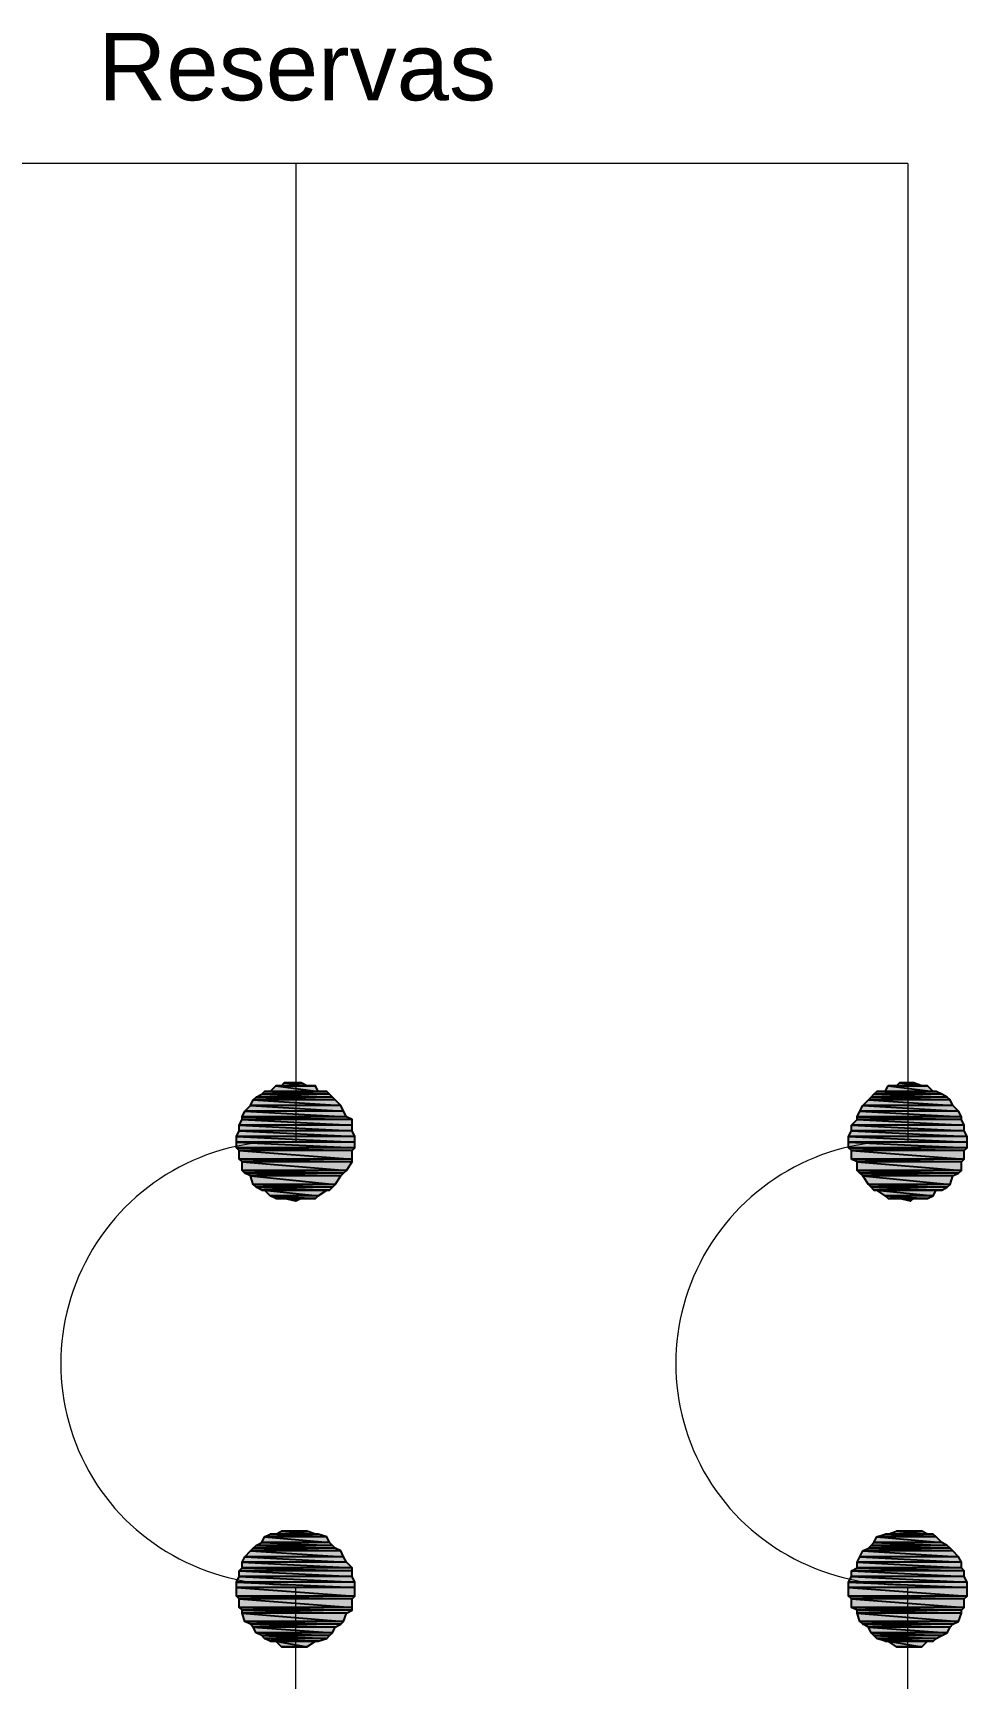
# Model space of a CAD drawing. Header units: millimetres. Extents: x 50 to 186, y -32 to 33.
# Drawn here: x 96.94 to 98.035, y 26.109 to 28.039 of the extents above; entities that cross this region are included whole.
import ezdxf

# ---------------------------------------------------------------- set-up
doc = ezdxf.new("R2010")
doc.units = ezdxf.units.MM
doc.layers.get('0').update_dxf_attribs({"lineweight": 30})
doc.styles.add('Arial0', font='arial.ttf', dxfattribs={"height": 3.14658})

msp = doc.modelspace()

# ---------------------------------------------------------------- hatches: boundary and pattern name
at = {"true_color": 0x000007}
h = msp.add_hatch(color=7, dxfattribs=at)
h.paths.add_polyline_path([(97.2909, 26.7909), (97.2016, 26.7909), (97.2942, 26.7876)])
h.paths.add_polyline_path([(97.2016, 26.7909), (97.2942, 26.7876), (97.1982, 26.7876)])
h = msp.add_hatch(color=7, dxfattribs=at)
h.paths.add_polyline_path([(97.2876, 26.7943), (97.2082, 26.7943), (97.2909, 26.7909)])
h.paths.add_polyline_path([(97.2082, 26.7943), (97.2909, 26.7909), (97.2016, 26.7909)])
h = msp.add_hatch(color=7, dxfattribs=at)
h.paths.add_polyline_path([(97.2843, 26.7976), (97.2115, 26.7976), (97.2876, 26.7943)])
h.paths.add_polyline_path([(97.2115, 26.7976), (97.2876, 26.7943), (97.2082, 26.7943)])
h = msp.add_hatch(color=7, dxfattribs=at)
h.paths.add_polyline_path([(97.271, 26.8042), (97.2247, 26.8042), (97.2743, 26.7976)])
h.paths.add_polyline_path([(97.2247, 26.8042), (97.2743, 26.7976), (97.2181, 26.7976)])
h = msp.add_hatch(color=7, dxfattribs=at)
h.paths.add_polyline_path([(97.2545, 26.8075), (97.2346, 26.8075), (97.2611, 26.8042)])
h.paths.add_polyline_path([(97.2346, 26.8075), (97.2611, 26.8042), (97.2313, 26.8042)])
h = msp.add_hatch(color=7, dxfattribs=at)
h.paths.add_polyline_path([(98.012, 26.7909), (97.9227, 26.7909), (98.0153, 26.7876)])
h.paths.add_polyline_path([(97.9227, 26.7909), (98.0153, 26.7876), (97.9194, 26.7876)])
h = msp.add_hatch(color=7, dxfattribs=at)
h.paths.add_polyline_path([(98.0054, 26.7943), (97.926, 26.7943), (98.012, 26.7909)])
h.paths.add_polyline_path([(97.926, 26.7943), (98.012, 26.7909), (97.9227, 26.7909)])
h = msp.add_hatch(color=7, dxfattribs=at)
h.paths.add_polyline_path([(97.9988, 26.7976), (97.9293, 26.7976), (98.0054, 26.7943)])
h.paths.add_polyline_path([(97.9293, 26.7976), (98.0054, 26.7943), (97.926, 26.7943)])
h = msp.add_hatch(color=7, dxfattribs=at)
h.paths.add_polyline_path([(97.9889, 26.8042), (97.9425, 26.8042), (97.9955, 26.7976)])
h.paths.add_polyline_path([(97.9425, 26.8042), (97.9955, 26.7976), (97.9392, 26.7976)])
h = msp.add_hatch(color=7, dxfattribs=at)
h.paths.add_polyline_path([(97.9723, 26.8075), (97.9558, 26.8075), (97.9822, 26.8042)])
h.paths.add_polyline_path([(97.9558, 26.8075), (97.9822, 26.8042), (97.9525, 26.8042)])
h = msp.add_hatch(color=7, dxfattribs=at)
h.paths.add_polyline_path([(97.3041, 26.7744), (97.1883, 26.7744), (97.3074, 26.7678)])
h.paths.add_polyline_path([(97.1883, 26.7744), (97.3074, 26.7678), (97.185, 26.7678)])
h = msp.add_hatch(color=7, dxfattribs=at)
h.paths.add_polyline_path([(97.3008, 26.781), (97.1949, 26.781), (97.3041, 26.7744)])
h.paths.add_polyline_path([(97.1949, 26.781), (97.3041, 26.7744), (97.1883, 26.7744)])
h = msp.add_hatch(color=7, dxfattribs=at)
h.paths.add_polyline_path([(97.2942, 26.7876), (97.1982, 26.7876), (97.3008, 26.781)])
h.paths.add_polyline_path([(97.1982, 26.7876), (97.3008, 26.781), (97.1949, 26.781)])
h = msp.add_hatch(color=7, dxfattribs=at)
h.paths.add_polyline_path([(98.0252, 26.7744), (97.9095, 26.7744), (98.0285, 26.7678)])
h.paths.add_polyline_path([(97.9095, 26.7744), (98.0285, 26.7678), (97.9062, 26.7678)])
h = msp.add_hatch(color=7, dxfattribs=at)
h.paths.add_polyline_path([(98.0186, 26.781), (97.9128, 26.781), (98.0252, 26.7744)])
h.paths.add_polyline_path([(97.9128, 26.781), (98.0252, 26.7744), (97.9095, 26.7744)])
h = msp.add_hatch(color=7, dxfattribs=at)
h.paths.add_polyline_path([(98.0153, 26.7876), (97.9194, 26.7876), (98.0186, 26.781)])
h.paths.add_polyline_path([(97.9194, 26.7876), (98.0186, 26.781), (97.9128, 26.781)])
h = msp.add_hatch(color=7, dxfattribs=at)
h.paths.add_polyline_path([(97.314, 26.7513), (97.1817, 26.7513), (97.3173, 26.7446)])
h.paths.add_polyline_path([(97.1817, 26.7513), (97.3173, 26.7446), (97.1784, 26.7446)])
h = msp.add_hatch(color=7, dxfattribs=at)
h.paths.add_polyline_path([(97.314, 26.7645), (97.185, 26.7645), (97.314, 26.7579)])
h.paths.add_polyline_path([(97.185, 26.7645), (97.314, 26.7579), (97.1817, 26.7579)])
h = msp.add_hatch(color=7, dxfattribs=at)
h.paths.add_polyline_path([(97.314, 26.7579), (97.1817, 26.7579), (97.314, 26.7513)])
h.paths.add_polyline_path([(97.1817, 26.7579), (97.314, 26.7513), (97.1817, 26.7513)])
h = msp.add_hatch(color=7, dxfattribs=at)
h.paths.add_polyline_path([(97.3074, 26.7678), (97.185, 26.7678), (97.314, 26.7645)])
h.paths.add_polyline_path([(97.185, 26.7678), (97.314, 26.7645), (97.185, 26.7645)])
h = msp.add_hatch(color=7, dxfattribs=at)
h.paths.add_polyline_path([(98.0319, 26.7513), (97.8995, 26.7513), (98.0352, 26.7446)])
h.paths.add_polyline_path([(97.8995, 26.7513), (98.0352, 26.7446), (97.8962, 26.7446)])
h = msp.add_hatch(color=7, dxfattribs=at)
h.paths.add_polyline_path([(98.0285, 26.7645), (97.9062, 26.7645), (98.0319, 26.7579)])
h.paths.add_polyline_path([(97.9062, 26.7645), (98.0319, 26.7579), (97.8995, 26.7579)])
h = msp.add_hatch(color=7, dxfattribs=at)
h.paths.add_polyline_path([(98.0319, 26.7579), (97.8995, 26.7579), (98.0319, 26.7513)])
h.paths.add_polyline_path([(97.8995, 26.7579), (98.0319, 26.7513), (97.8995, 26.7513)])
h = msp.add_hatch(color=7, dxfattribs=at)
h.paths.add_polyline_path([(98.0285, 26.7678), (97.9062, 26.7678), (98.0285, 26.7645)])
h.paths.add_polyline_path([(97.9062, 26.7678), (98.0285, 26.7645), (97.9062, 26.7645)])
h = msp.add_hatch(color=7, dxfattribs=at)
h.paths.add_polyline_path([(97.3173, 26.7446), (97.1784, 26.7446), (97.3173, 26.738)])
h.paths.add_polyline_path([(97.1784, 26.7446), (97.3173, 26.738), (97.1784, 26.738)])
h = msp.add_hatch(color=7, dxfattribs=at)
h.paths.add_polyline_path([(97.3173, 26.738), (97.1784, 26.738), (97.3173, 26.7314)])
h.paths.add_polyline_path([(97.1784, 26.738), (97.3173, 26.7314), (97.1784, 26.7314)])
h = msp.add_hatch(color=7, dxfattribs=at)
h.paths.add_polyline_path([(97.3173, 26.7314), (97.1784, 26.7314), (97.314, 26.7281)])
h.paths.add_polyline_path([(97.1784, 26.7314), (97.314, 26.7281), (97.1817, 26.7281)])
h = msp.add_hatch(color=7, dxfattribs=at)
h.paths.add_polyline_path([(98.0352, 26.7446), (97.8962, 26.7446), (98.0352, 26.738)])
h.paths.add_polyline_path([(97.8962, 26.7446), (98.0352, 26.738), (97.8962, 26.738)])
h = msp.add_hatch(color=7, dxfattribs=at)
h.paths.add_polyline_path([(98.0352, 26.738), (97.8962, 26.738), (98.0352, 26.7314)])
h.paths.add_polyline_path([(97.8962, 26.738), (98.0352, 26.7314), (97.8962, 26.7314)])
h = msp.add_hatch(color=7, dxfattribs=at)
h.paths.add_polyline_path([(98.0352, 26.7314), (97.8962, 26.7314), (98.0319, 26.7281)])
h.paths.add_polyline_path([(97.8962, 26.7314), (98.0319, 26.7281), (97.8995, 26.7281)])
h = msp.add_hatch(color=7, dxfattribs=at)
h.paths.add_polyline_path([(97.314, 26.7281), (97.1817, 26.7281), (97.314, 26.7182)])
h.paths.add_polyline_path([(97.1817, 26.7281), (97.314, 26.7182), (97.1817, 26.7182)])
h = msp.add_hatch(color=7, dxfattribs=at)
h.paths.add_polyline_path([(97.314, 26.7182), (97.1817, 26.7182), (97.314, 26.7149)])
h.paths.add_polyline_path([(97.1817, 26.7182), (97.314, 26.7149), (97.185, 26.7149)])
h = msp.add_hatch(color=7, dxfattribs=at)
h.paths.add_polyline_path([(97.314, 26.7149), (97.185, 26.7149), (97.3074, 26.7049)])
h.paths.add_polyline_path([(97.185, 26.7149), (97.3074, 26.7049), (97.185, 26.7049)])
h = msp.add_hatch(color=7, dxfattribs=at)
h.paths.add_polyline_path([(98.0319, 26.7281), (97.8995, 26.7281), (98.0319, 26.7182)])
h.paths.add_polyline_path([(97.8995, 26.7281), (98.0319, 26.7182), (97.8995, 26.7182)])
h = msp.add_hatch(color=7, dxfattribs=at)
h.paths.add_polyline_path([(98.0319, 26.7182), (97.8995, 26.7182), (98.0285, 26.7149)])
h.paths.add_polyline_path([(97.8995, 26.7182), (98.0285, 26.7149), (97.9062, 26.7149)])
h = msp.add_hatch(color=7, dxfattribs=at)
h.paths.add_polyline_path([(98.0285, 26.7149), (97.9062, 26.7149), (98.0285, 26.7049)])
h.paths.add_polyline_path([(97.9062, 26.7149), (98.0285, 26.7049), (97.9062, 26.7049)])
h = msp.add_hatch(color=7, dxfattribs=at)
h.paths.add_polyline_path([(97.3074, 26.7049), (97.185, 26.7049), (97.3041, 26.7016)])
h.paths.add_polyline_path([(97.185, 26.7049), (97.3041, 26.7016), (97.1883, 26.7016)])
h = msp.add_hatch(color=7, dxfattribs=at)
h.paths.add_polyline_path([(97.3041, 26.7016), (97.1883, 26.7016), (97.3008, 26.6983)])
h.paths.add_polyline_path([(97.1883, 26.7016), (97.3008, 26.6983), (97.1949, 26.6983)])
h = msp.add_hatch(color=7, dxfattribs=at)
h.paths.add_polyline_path([(97.3008, 26.6983), (97.1949, 26.6983), (97.2942, 26.6884)])
h.paths.add_polyline_path([(97.1949, 26.6983), (97.2942, 26.6884), (97.1982, 26.6884)])
h = msp.add_hatch(color=7, dxfattribs=at)
h.paths.add_polyline_path([(98.0285, 26.7049), (97.9062, 26.7049), (98.0252, 26.7016)])
h.paths.add_polyline_path([(97.9062, 26.7049), (98.0252, 26.7016), (97.9095, 26.7016)])
h = msp.add_hatch(color=7, dxfattribs=at)
h.paths.add_polyline_path([(98.0252, 26.7016), (97.9095, 26.7016), (98.0186, 26.6983)])
h.paths.add_polyline_path([(97.9095, 26.7016), (98.0186, 26.6983), (97.9128, 26.6983)])
h = msp.add_hatch(color=7, dxfattribs=at)
h.paths.add_polyline_path([(98.0186, 26.6983), (97.9128, 26.6983), (98.0153, 26.6884)])
h.paths.add_polyline_path([(97.9128, 26.6983), (98.0153, 26.6884), (97.9194, 26.6884)])
h = msp.add_hatch(color=7, dxfattribs=at)
h.paths.add_polyline_path([(97.2942, 26.6884), (97.1982, 26.6884), (97.2909, 26.6851)])
h.paths.add_polyline_path([(97.1982, 26.6884), (97.2909, 26.6851), (97.2016, 26.6851)])
h = msp.add_hatch(color=7, dxfattribs=at)
h.paths.add_polyline_path([(97.2909, 26.6851), (97.2016, 26.6851), (97.2876, 26.6818)])
h.paths.add_polyline_path([(97.2016, 26.6851), (97.2876, 26.6818), (97.2082, 26.6818)])
h = msp.add_hatch(color=7, dxfattribs=at)
h.paths.add_polyline_path([(97.2843, 26.6818), (97.2115, 26.6818), (97.2743, 26.6752)])
h.paths.add_polyline_path([(97.2115, 26.6818), (97.2743, 26.6752), (97.2181, 26.6752)])
h = msp.add_hatch(color=7, dxfattribs=at)
h.paths.add_polyline_path([(97.2743, 26.6752), (97.2181, 26.6752), (97.271, 26.6719)])
h.paths.add_polyline_path([(97.2181, 26.6752), (97.271, 26.6719), (97.2247, 26.6719)])
h = msp.add_hatch(color=7, dxfattribs=at)
h.paths.add_polyline_path([(98.0153, 26.6884), (97.9194, 26.6884), (98.012, 26.6851)])
h.paths.add_polyline_path([(97.9194, 26.6884), (98.012, 26.6851), (97.9227, 26.6851)])
h = msp.add_hatch(color=7, dxfattribs=at)
h.paths.add_polyline_path([(98.012, 26.6851), (97.9227, 26.6851), (98.0054, 26.6818)])
h.paths.add_polyline_path([(97.9227, 26.6851), (98.0054, 26.6818), (97.926, 26.6818)])
h = msp.add_hatch(color=7, dxfattribs=at)
h.paths.add_polyline_path([(97.9988, 26.6818), (97.9293, 26.6818), (97.9955, 26.6752)])
h.paths.add_polyline_path([(97.9293, 26.6818), (97.9955, 26.6752), (97.9392, 26.6752)])
h = msp.add_hatch(color=7, dxfattribs=at)
h.paths.add_polyline_path([(97.9955, 26.6752), (97.9392, 26.6752), (97.9889, 26.6719)])
h.paths.add_polyline_path([(97.9392, 26.6752), (97.9889, 26.6719), (97.9425, 26.6719)])
h = msp.add_hatch(color=7, dxfattribs=at)
h.paths.add_polyline_path([(97.2313, 26.6719), (97.2346, 26.6719), (97.2545, 26.6719)])
h.paths.add_polyline_path([(97.2346, 26.6719), (97.2545, 26.6719), (97.2479, 26.6686)])
h = msp.add_hatch(color=7, dxfattribs=at)
h.paths.add_polyline_path([(97.9525, 26.6719), (97.9558, 26.6719), (97.9723, 26.6719)])
h.paths.add_polyline_path([(97.9558, 26.6719), (97.9723, 26.6719), (97.969, 26.6686)])
h = msp.add_hatch(color=7, dxfattribs=at)
h.paths.add_polyline_path([(97.2876, 26.2683), (97.2082, 26.2683), (97.2909, 26.265)])
h.paths.add_polyline_path([(97.2082, 26.2683), (97.2909, 26.265), (97.2016, 26.265)])
h = msp.add_hatch(color=7, dxfattribs=at)
h.paths.add_polyline_path([(97.2843, 26.2749), (97.2115, 26.2749), (97.2876, 26.2683)])
h.paths.add_polyline_path([(97.2115, 26.2749), (97.2876, 26.2683), (97.2082, 26.2683)])
h = msp.add_hatch(color=7, dxfattribs=at)
h.paths.add_polyline_path([(97.2743, 26.2782), (97.2181, 26.2782), (97.2843, 26.2749)])
h.paths.add_polyline_path([(97.2181, 26.2782), (97.2843, 26.2749), (97.2115, 26.2749)])
h = msp.add_hatch(color=7, dxfattribs=at)
h.paths.add_polyline_path([(97.2611, 26.2815), (97.2313, 26.2815), (97.271, 26.2782)])
h.paths.add_polyline_path([(97.2313, 26.2815), (97.271, 26.2782), (97.2247, 26.2782)])
h = msp.add_hatch(color=7, dxfattribs=at)
h.paths.add_polyline_path([(98.0054, 26.2683), (97.926, 26.2683), (98.012, 26.265)])
h.paths.add_polyline_path([(97.926, 26.2683), (98.012, 26.265), (97.9227, 26.265)])
h = msp.add_hatch(color=7, dxfattribs=at)
h.paths.add_polyline_path([(97.9988, 26.2749), (97.9293, 26.2749), (98.0054, 26.2683)])
h.paths.add_polyline_path([(97.9293, 26.2749), (98.0054, 26.2683), (97.926, 26.2683)])
h = msp.add_hatch(color=7, dxfattribs=at)
h.paths.add_polyline_path([(97.9955, 26.2782), (97.9392, 26.2782), (97.9988, 26.2749)])
h.paths.add_polyline_path([(97.9392, 26.2782), (97.9988, 26.2749), (97.9293, 26.2749)])
h = msp.add_hatch(color=7, dxfattribs=at)
h.paths.add_polyline_path([(97.9822, 26.2815), (97.9525, 26.2815), (97.9889, 26.2782)])
h.paths.add_polyline_path([(97.9525, 26.2815), (97.9889, 26.2782), (97.9425, 26.2782)])
h = msp.add_hatch(color=7, dxfattribs=at)
h.paths.add_polyline_path([(97.3041, 26.2517), (97.1883, 26.2517), (97.3074, 26.2451)])
h.paths.add_polyline_path([(97.1883, 26.2517), (97.3074, 26.2451), (97.185, 26.2451)])
h = msp.add_hatch(color=7, dxfattribs=at)
h.paths.add_polyline_path([(97.3008, 26.2584), (97.1949, 26.2584), (97.3041, 26.2517)])
h.paths.add_polyline_path([(97.1949, 26.2584), (97.3041, 26.2517), (97.1883, 26.2517)])
h = msp.add_hatch(color=7, dxfattribs=at)
h.paths.add_polyline_path([(97.2942, 26.2617), (97.1982, 26.2617), (97.3008, 26.2584)])
h.paths.add_polyline_path([(97.1982, 26.2617), (97.3008, 26.2584), (97.1949, 26.2584)])
h = msp.add_hatch(color=7, dxfattribs=at)
h.paths.add_polyline_path([(97.2909, 26.265), (97.2016, 26.265), (97.2942, 26.2617)])
h.paths.add_polyline_path([(97.2016, 26.265), (97.2942, 26.2617), (97.1982, 26.2617)])
h = msp.add_hatch(color=7, dxfattribs=at)
h.paths.add_polyline_path([(98.0252, 26.2517), (97.9095, 26.2517), (98.0285, 26.2451)])
h.paths.add_polyline_path([(97.9095, 26.2517), (98.0285, 26.2451), (97.9062, 26.2451)])
h = msp.add_hatch(color=7, dxfattribs=at)
h.paths.add_polyline_path([(98.0186, 26.2584), (97.9128, 26.2584), (98.0252, 26.2517)])
h.paths.add_polyline_path([(97.9128, 26.2584), (98.0252, 26.2517), (97.9095, 26.2517)])
h = msp.add_hatch(color=7, dxfattribs=at)
h.paths.add_polyline_path([(98.0153, 26.2617), (97.9194, 26.2617), (98.0186, 26.2584)])
h.paths.add_polyline_path([(97.9194, 26.2617), (98.0186, 26.2584), (97.9128, 26.2584)])
h = msp.add_hatch(color=7, dxfattribs=at)
h.paths.add_polyline_path([(98.012, 26.265), (97.9227, 26.265), (98.0153, 26.2617)])
h.paths.add_polyline_path([(97.9227, 26.265), (98.0153, 26.2617), (97.9194, 26.2617)])
h = msp.add_hatch(color=7, dxfattribs=at)
h.paths.add_polyline_path([(97.314, 26.2385), (97.185, 26.2385), (97.314, 26.2352)])
h.paths.add_polyline_path([(97.185, 26.2385), (97.314, 26.2352), (97.1817, 26.2352)])
h = msp.add_hatch(color=7, dxfattribs=at)
h.paths.add_polyline_path([(97.314, 26.2352), (97.1817, 26.2352), (97.314, 26.2286)])
h.paths.add_polyline_path([(97.1817, 26.2352), (97.314, 26.2286), (97.1817, 26.2286)])
h = msp.add_hatch(color=7, dxfattribs=at)
h.paths.add_polyline_path([(97.3074, 26.2451), (97.185, 26.2451), (97.314, 26.2385)])
h.paths.add_polyline_path([(97.185, 26.2451), (97.314, 26.2385), (97.185, 26.2385)])
h = msp.add_hatch(color=7, dxfattribs=at)
h.paths.add_polyline_path([(98.0285, 26.2385), (97.9062, 26.2385), (98.0319, 26.2352)])
h.paths.add_polyline_path([(97.9062, 26.2385), (98.0319, 26.2352), (97.8995, 26.2352)])
h = msp.add_hatch(color=7, dxfattribs=at)
h.paths.add_polyline_path([(98.0319, 26.2352), (97.8995, 26.2352), (98.0319, 26.2286)])
h.paths.add_polyline_path([(97.8995, 26.2352), (98.0319, 26.2286), (97.8995, 26.2286)])
h = msp.add_hatch(color=7, dxfattribs=at)
h.paths.add_polyline_path([(98.0285, 26.2451), (97.9062, 26.2451), (98.0285, 26.2385)])
h.paths.add_polyline_path([(97.9062, 26.2451), (98.0285, 26.2385), (97.9062, 26.2385)])
h = msp.add_hatch(color=7, dxfattribs=at)
h.paths.add_polyline_path([(97.314, 26.2286), (97.1817, 26.2286), (97.3173, 26.222)])
h.paths.add_polyline_path([(97.1817, 26.2286), (97.3173, 26.222), (97.1784, 26.222)])
h = msp.add_hatch(color=7, dxfattribs=at)
h.paths.add_polyline_path([(97.3173, 26.222), (97.1784, 26.222), (97.3173, 26.2154)])
h.paths.add_polyline_path([(97.1784, 26.222), (97.3173, 26.2154), (97.1784, 26.2154)])
h = msp.add_hatch(color=7, dxfattribs=at)
h.paths.add_polyline_path([(97.3173, 26.2154), (97.1784, 26.2154), (97.3173, 26.2054)])
h.paths.add_polyline_path([(97.1784, 26.2154), (97.3173, 26.2054), (97.1784, 26.2054)])
h = msp.add_hatch(color=7, dxfattribs=at)
h.paths.add_polyline_path([(98.0319, 26.2286), (97.8995, 26.2286), (98.0352, 26.222)])
h.paths.add_polyline_path([(97.8995, 26.2286), (98.0352, 26.222), (97.8962, 26.222)])
h = msp.add_hatch(color=7, dxfattribs=at)
h.paths.add_polyline_path([(98.0352, 26.222), (97.8962, 26.222), (98.0352, 26.2154)])
h.paths.add_polyline_path([(97.8962, 26.222), (98.0352, 26.2154), (97.8962, 26.2154)])
h = msp.add_hatch(color=7, dxfattribs=at)
h.paths.add_polyline_path([(98.0352, 26.2154), (97.8962, 26.2154), (98.0352, 26.2054)])
h.paths.add_polyline_path([(97.8962, 26.2154), (98.0352, 26.2054), (97.8962, 26.2054)])
h = msp.add_hatch(color=7, dxfattribs=at)
h.paths.add_polyline_path([(97.3173, 26.2054), (97.1784, 26.2054), (97.314, 26.2021)])
h.paths.add_polyline_path([(97.1784, 26.2054), (97.314, 26.2021), (97.1817, 26.2021)])
h = msp.add_hatch(color=7, dxfattribs=at)
h.paths.add_polyline_path([(97.314, 26.2021), (97.1817, 26.2021), (97.314, 26.1922)])
h.paths.add_polyline_path([(97.1817, 26.2021), (97.314, 26.1922), (97.1817, 26.1922)])
h = msp.add_hatch(color=7, dxfattribs=at)
h.paths.add_polyline_path([(97.314, 26.1922), (97.1817, 26.1922), (97.314, 26.1889)])
h.paths.add_polyline_path([(97.1817, 26.1922), (97.314, 26.1889), (97.185, 26.1889)])
h = msp.add_hatch(color=7, dxfattribs=at)
h.paths.add_polyline_path([(98.0352, 26.2054), (97.8962, 26.2054), (98.0319, 26.2021)])
h.paths.add_polyline_path([(97.8962, 26.2054), (98.0319, 26.2021), (97.8995, 26.2021)])
h = msp.add_hatch(color=7, dxfattribs=at)
h.paths.add_polyline_path([(98.0319, 26.2021), (97.8995, 26.2021), (98.0319, 26.1922)])
h.paths.add_polyline_path([(97.8995, 26.2021), (98.0319, 26.1922), (97.8995, 26.1922)])
h = msp.add_hatch(color=7, dxfattribs=at)
h.paths.add_polyline_path([(98.0319, 26.1922), (97.8995, 26.1922), (98.0285, 26.1889)])
h.paths.add_polyline_path([(97.8995, 26.1922), (98.0285, 26.1889), (97.9062, 26.1889)])
h = msp.add_hatch(color=7, dxfattribs=at)
h.paths.add_polyline_path([(97.314, 26.1889), (97.185, 26.1889), (97.3074, 26.1856)])
h.paths.add_polyline_path([(97.185, 26.1889), (97.3074, 26.1856), (97.185, 26.1856)])
h = msp.add_hatch(color=7, dxfattribs=at)
h.paths.add_polyline_path([(97.3074, 26.1856), (97.185, 26.1856), (97.3041, 26.1757)])
h.paths.add_polyline_path([(97.185, 26.1856), (97.3041, 26.1757), (97.1883, 26.1757)])
h = msp.add_hatch(color=7, dxfattribs=at)
h.paths.add_polyline_path([(97.3041, 26.1757), (97.1883, 26.1757), (97.3008, 26.1724)])
h.paths.add_polyline_path([(97.1883, 26.1757), (97.3008, 26.1724), (97.1949, 26.1724)])
h = msp.add_hatch(color=7, dxfattribs=at)
h.paths.add_polyline_path([(97.3008, 26.1724), (97.1949, 26.1724), (97.2942, 26.169)])
h.paths.add_polyline_path([(97.1949, 26.1724), (97.2942, 26.169), (97.1982, 26.169)])
h = msp.add_hatch(color=7, dxfattribs=at)
h.paths.add_polyline_path([(98.0285, 26.1889), (97.9062, 26.1889), (98.0285, 26.1856)])
h.paths.add_polyline_path([(97.9062, 26.1889), (98.0285, 26.1856), (97.9062, 26.1856)])
h = msp.add_hatch(color=7, dxfattribs=at)
h.paths.add_polyline_path([(98.0285, 26.1856), (97.9062, 26.1856), (98.0252, 26.1757)])
h.paths.add_polyline_path([(97.9062, 26.1856), (98.0252, 26.1757), (97.9095, 26.1757)])
h = msp.add_hatch(color=7, dxfattribs=at)
h.paths.add_polyline_path([(98.0252, 26.1757), (97.9095, 26.1757), (98.0186, 26.1724)])
h.paths.add_polyline_path([(97.9095, 26.1757), (98.0186, 26.1724), (97.9128, 26.1724)])
h = msp.add_hatch(color=7, dxfattribs=at)
h.paths.add_polyline_path([(98.0186, 26.1724), (97.9128, 26.1724), (98.0153, 26.169)])
h.paths.add_polyline_path([(97.9128, 26.1724), (98.0153, 26.169), (97.9194, 26.169)])
h = msp.add_hatch(color=7, dxfattribs=at)
h.paths.add_polyline_path([(97.2942, 26.169), (97.1982, 26.169), (97.2909, 26.1624)])
h.paths.add_polyline_path([(97.1982, 26.169), (97.2909, 26.1624), (97.2016, 26.1624)])
h = msp.add_hatch(color=7, dxfattribs=at)
h.paths.add_polyline_path([(97.2909, 26.1624), (97.2016, 26.1624), (97.2876, 26.1591)])
h.paths.add_polyline_path([(97.2016, 26.1624), (97.2876, 26.1591), (97.2082, 26.1591)])
h = msp.add_hatch(color=7, dxfattribs=at)
h.paths.add_polyline_path([(97.2876, 26.1591), (97.2082, 26.1591), (97.2843, 26.1558)])
h.paths.add_polyline_path([(97.2082, 26.1591), (97.2843, 26.1558), (97.2115, 26.1558)])
h = msp.add_hatch(color=7, dxfattribs=at)
h.paths.add_polyline_path([(97.2843, 26.1558), (97.2115, 26.1558), (97.2743, 26.1525)])
h.paths.add_polyline_path([(97.2115, 26.1558), (97.2743, 26.1525), (97.2181, 26.1525)])
h = msp.add_hatch(color=7, dxfattribs=at)
h.paths.add_polyline_path([(97.271, 26.1525), (97.2247, 26.1525), (97.2611, 26.1459)])
h.paths.add_polyline_path([(97.2247, 26.1525), (97.2611, 26.1459), (97.2313, 26.1459)])
h = msp.add_hatch(color=7, dxfattribs=at)
h.paths.add_polyline_path([(98.0153, 26.169), (97.9194, 26.169), (98.012, 26.1624)])
h.paths.add_polyline_path([(97.9194, 26.169), (98.012, 26.1624), (97.9227, 26.1624)])
h = msp.add_hatch(color=7, dxfattribs=at)
h.paths.add_polyline_path([(98.012, 26.1624), (97.9227, 26.1624), (98.0054, 26.1591)])
h.paths.add_polyline_path([(97.9227, 26.1624), (98.0054, 26.1591), (97.926, 26.1591)])
h = msp.add_hatch(color=7, dxfattribs=at)
h.paths.add_polyline_path([(98.0054, 26.1591), (97.926, 26.1591), (97.9988, 26.1558)])
h.paths.add_polyline_path([(97.926, 26.1591), (97.9988, 26.1558), (97.9293, 26.1558)])
h = msp.add_hatch(color=7, dxfattribs=at)
h.paths.add_polyline_path([(97.9988, 26.1558), (97.9293, 26.1558), (97.9955, 26.1525)])
h.paths.add_polyline_path([(97.9293, 26.1558), (97.9955, 26.1525), (97.9392, 26.1525)])
h = msp.add_hatch(color=7, dxfattribs=at)
h.paths.add_polyline_path([(97.9889, 26.1525), (97.9425, 26.1525), (97.9822, 26.1459)])
h.paths.add_polyline_path([(97.9425, 26.1525), (97.9822, 26.1459), (97.9525, 26.1459)])

# ---------------------------------------------------------------- linework, layer by layer
at = {"color": 7, "linetype": 'Continuous', "lineweight": 9, "true_color": 0x000007}
for points in [[(97.9657, 27.8859), (91.492, 27.8859), (91.492, 26.738)], [(97.2479, 27.8859), (97.2479, 26.738), (97.2479, 26.738)], [(97.9657, 27.8859), (97.9657, 26.738), (97.9657, 26.738)], [(97.2479, 24.5448), (97.2479, 26.2154), (97.2479, 26.2154)], [(97.9657, 24.5448), (97.9657, 26.2154), (97.9657, 26.2154)]]:
    msp.add_lwpolyline(points, dxfattribs=at)
at = {"color": 7, "linetype": 'Continuous', "lineweight": -2, "true_color": 0x000007}
for points in [[(97.2016, 26.7909), (97.2942, 26.7876), (97.1982, 26.7876)], [(97.2082, 26.7943), (97.2909, 26.7909), (97.2016, 26.7909)], [(97.2909, 26.7909), (97.2016, 26.7909), (97.2942, 26.7876)], [(97.2115, 26.7976), (97.2876, 26.7943), (97.2082, 26.7943)], [(97.2876, 26.7943), (97.2082, 26.7943), (97.2909, 26.7909)], [(97.2181, 26.7976), (97.2843, 26.7976), (97.2115, 26.7976)], [(97.2843, 26.7976), (97.2115, 26.7976), (97.2876, 26.7943)], [(97.2247, 26.8042), (97.2743, 26.7976), (97.2181, 26.7976)], [(97.2743, 26.7976), (97.2181, 26.7976), (97.2843, 26.7976)], [(97.2313, 26.8042), (97.271, 26.8042), (97.2247, 26.8042)], [(97.271, 26.8042), (97.2247, 26.8042), (97.2743, 26.7976)], [(97.2346, 26.8075), (97.2611, 26.8042), (97.2313, 26.8042)], [(97.2611, 26.8042), (97.2313, 26.8042), (97.271, 26.8042)], [(97.2479, 26.8075), (97.2545, 26.8075), (97.2346, 26.8075)], [(97.2545, 26.8075), (97.2346, 26.8075), (97.2611, 26.8042)], [(97.9227, 26.7909), (98.0153, 26.7876), (97.9194, 26.7876)], [(97.926, 26.7943), (98.012, 26.7909), (97.9227, 26.7909)], [(98.012, 26.7909), (97.9227, 26.7909), (98.0153, 26.7876)], [(97.9293, 26.7976), (98.0054, 26.7943), (97.926, 26.7943)], [(98.0054, 26.7943), (97.926, 26.7943), (98.012, 26.7909)], [(97.9392, 26.7976), (97.9988, 26.7976), (97.9293, 26.7976)], [(97.9988, 26.7976), (97.9293, 26.7976), (98.0054, 26.7943)], [(97.9425, 26.8042), (97.9955, 26.7976), (97.9392, 26.7976)], [(97.9955, 26.7976), (97.9392, 26.7976), (97.9988, 26.7976)], [(97.9525, 26.8042), (97.9889, 26.8042), (97.9425, 26.8042)], [(97.9889, 26.8042), (97.9425, 26.8042), (97.9955, 26.7976)], [(97.9558, 26.8075), (97.9822, 26.8042), (97.9525, 26.8042)], [(97.9822, 26.8042), (97.9525, 26.8042), (97.9889, 26.8042)], [(97.969, 26.8075), (97.9723, 26.8075), (97.9558, 26.8075)], [(97.9723, 26.8075), (97.9558, 26.8075), (97.9822, 26.8042)], [(97.1883, 26.7744), (97.3074, 26.7678), (97.185, 26.7678)], [(97.1949, 26.781), (97.3041, 26.7744), (97.1883, 26.7744)], [(97.3041, 26.7744), (97.1883, 26.7744), (97.3074, 26.7678)], [(97.1982, 26.7876), (97.3008, 26.781), (97.1949, 26.781)], [(97.3008, 26.781), (97.1949, 26.781), (97.3041, 26.7744)], [(97.2942, 26.7876), (97.1982, 26.7876), (97.3008, 26.781)], [(97.9095, 26.7744), (98.0285, 26.7678), (97.9062, 26.7678)], [(97.9128, 26.781), (98.0252, 26.7744), (97.9095, 26.7744)], [(98.0252, 26.7744), (97.9095, 26.7744), (98.0285, 26.7678)], [(97.9194, 26.7876), (98.0186, 26.781), (97.9128, 26.781)], [(98.0186, 26.781), (97.9128, 26.781), (98.0252, 26.7744)], [(98.0153, 26.7876), (97.9194, 26.7876), (98.0186, 26.781)], [(97.1817, 26.7513), (97.3173, 26.7446), (97.1784, 26.7446)], [(97.185, 26.7645), (97.314, 26.7579), (97.1817, 26.7579)], [(97.314, 26.7579), (97.1817, 26.7579), (97.314, 26.7513)], [(97.1817, 26.7579), (97.314, 26.7513), (97.1817, 26.7513)], [(97.314, 26.7513), (97.1817, 26.7513), (97.3173, 26.7446)], [(97.3074, 26.7678), (97.185, 26.7678), (97.314, 26.7645)], [(97.185, 26.7678), (97.314, 26.7645), (97.185, 26.7645)], [(97.314, 26.7645), (97.185, 26.7645), (97.314, 26.7579)], [(97.8995, 26.7513), (98.0352, 26.7446), (97.8962, 26.7446)], [(97.9062, 26.7645), (98.0319, 26.7579), (97.8995, 26.7579)], [(98.0319, 26.7579), (97.8995, 26.7579), (98.0319, 26.7513)], [(97.8995, 26.7579), (98.0319, 26.7513), (97.8995, 26.7513)], [(98.0319, 26.7513), (97.8995, 26.7513), (98.0352, 26.7446)], [(98.0285, 26.7678), (97.9062, 26.7678), (98.0285, 26.7645)], [(97.9062, 26.7678), (98.0285, 26.7645), (97.9062, 26.7645)], [(98.0285, 26.7645), (97.9062, 26.7645), (98.0319, 26.7579)], [(97.3173, 26.7446), (97.1784, 26.7446), (97.3173, 26.738)], [(97.1784, 26.7446), (97.3173, 26.738), (97.1784, 26.738)], [(97.3173, 26.738), (97.1784, 26.738), (97.3173, 26.7314)], [(97.1784, 26.738), (97.3173, 26.7314), (97.1784, 26.7314)], [(97.3173, 26.7314), (97.1784, 26.7314), (97.314, 26.7281)], [(97.1784, 26.7314), (97.314, 26.7281), (97.1817, 26.7281)], [(98.0352, 26.7446), (97.8962, 26.7446), (98.0352, 26.738)], [(97.8962, 26.7446), (98.0352, 26.738), (97.8962, 26.738)], [(98.0352, 26.738), (97.8962, 26.738), (98.0352, 26.7314)], [(97.8962, 26.738), (98.0352, 26.7314), (97.8962, 26.7314)], [(98.0352, 26.7314), (97.8962, 26.7314), (98.0319, 26.7281)], [(97.8962, 26.7314), (98.0319, 26.7281), (97.8995, 26.7281)], [(97.314, 26.7281), (97.1817, 26.7281), (97.314, 26.7182)], [(97.1817, 26.7281), (97.314, 26.7182), (97.1817, 26.7182)], [(97.314, 26.7182), (97.1817, 26.7182), (97.314, 26.7149)], [(97.1817, 26.7182), (97.314, 26.7149), (97.185, 26.7149)], [(97.314, 26.7149), (97.185, 26.7149), (97.3074, 26.7049)], [(97.185, 26.7149), (97.3074, 26.7049), (97.185, 26.7049)], [(98.0319, 26.7281), (97.8995, 26.7281), (98.0319, 26.7182)], [(97.8995, 26.7281), (98.0319, 26.7182), (97.8995, 26.7182)], [(98.0319, 26.7182), (97.8995, 26.7182), (98.0285, 26.7149)], [(97.8995, 26.7182), (98.0285, 26.7149), (97.9062, 26.7149)], [(98.0285, 26.7149), (97.9062, 26.7149), (98.0285, 26.7049)], [(97.9062, 26.7149), (98.0285, 26.7049), (97.9062, 26.7049)], [(97.3074, 26.7049), (97.185, 26.7049), (97.3041, 26.7016)], [(97.185, 26.7049), (97.3041, 26.7016), (97.1883, 26.7016)], [(97.3041, 26.7016), (97.1883, 26.7016), (97.3008, 26.6983)], [(97.1883, 26.7016), (97.3008, 26.6983), (97.1949, 26.6983)], [(97.3008, 26.6983), (97.1949, 26.6983), (97.2942, 26.6884)], [(97.1949, 26.6983), (97.2942, 26.6884), (97.1982, 26.6884)], [(98.0285, 26.7049), (97.9062, 26.7049), (98.0252, 26.7016)], [(97.9062, 26.7049), (98.0252, 26.7016), (97.9095, 26.7016)], [(98.0252, 26.7016), (97.9095, 26.7016), (98.0186, 26.6983)], [(97.9095, 26.7016), (98.0186, 26.6983), (97.9128, 26.6983)], [(98.0186, 26.6983), (97.9128, 26.6983), (98.0153, 26.6884)], [(97.9128, 26.6983), (98.0153, 26.6884), (97.9194, 26.6884)], [(97.2942, 26.6884), (97.1982, 26.6884), (97.2909, 26.6851)], [(97.1982, 26.6884), (97.2909, 26.6851), (97.2016, 26.6851)], [(97.2909, 26.6851), (97.2016, 26.6851), (97.2876, 26.6818)], [(97.2016, 26.6851), (97.2876, 26.6818), (97.2082, 26.6818)], [(97.2876, 26.6818), (97.2082, 26.6818), (97.2843, 26.6818)], [(97.2082, 26.6818), (97.2843, 26.6818), (97.2115, 26.6818)], [(97.2843, 26.6818), (97.2115, 26.6818), (97.2743, 26.6752)], [(97.2115, 26.6818), (97.2743, 26.6752), (97.2181, 26.6752)], [(97.2743, 26.6752), (97.2181, 26.6752), (97.271, 26.6719)], [(97.2181, 26.6752), (97.271, 26.6719), (97.2247, 26.6719)], [(98.0153, 26.6884), (97.9194, 26.6884), (98.012, 26.6851)], [(97.9194, 26.6884), (98.012, 26.6851), (97.9227, 26.6851)], [(98.012, 26.6851), (97.9227, 26.6851), (98.0054, 26.6818)], [(97.9227, 26.6851), (98.0054, 26.6818), (97.926, 26.6818)], [(98.0054, 26.6818), (97.926, 26.6818), (97.9988, 26.6818)], [(97.926, 26.6818), (97.9988, 26.6818), (97.9293, 26.6818)], [(97.9988, 26.6818), (97.9293, 26.6818), (97.9955, 26.6752)], [(97.9293, 26.6818), (97.9955, 26.6752), (97.9392, 26.6752)], [(97.9955, 26.6752), (97.9392, 26.6752), (97.9889, 26.6719)], [(97.9392, 26.6752), (97.9889, 26.6719), (97.9425, 26.6719)], [(97.271, 26.6719), (97.2247, 26.6719), (97.2611, 26.6719)], [(97.2247, 26.6719), (97.2611, 26.6719), (97.2313, 26.6719)], [(97.2313, 26.6719), (97.2346, 26.6719), (97.2545, 26.6719)], [(97.2313, 26.6719), (97.2611, 26.6719), (97.2545, 26.6719)], [(97.2346, 26.6719), (97.2545, 26.6719), (97.2479, 26.6686)], [(97.9889, 26.6719), (97.9425, 26.6719), (97.9822, 26.6719)], [(97.9425, 26.6719), (97.9822, 26.6719), (97.9525, 26.6719)], [(97.9525, 26.6719), (97.9558, 26.6719), (97.9723, 26.6719)], [(97.9525, 26.6719), (97.9822, 26.6719), (97.9723, 26.6719)], [(97.9558, 26.6719), (97.9723, 26.6719), (97.969, 26.6686)], [(97.2082, 26.2683), (97.2909, 26.265), (97.2016, 26.265)], [(97.2115, 26.2749), (97.2876, 26.2683), (97.2082, 26.2683)], [(97.2876, 26.2683), (97.2082, 26.2683), (97.2909, 26.265)], [(97.2181, 26.2782), (97.2843, 26.2749), (97.2115, 26.2749)], [(97.2843, 26.2749), (97.2115, 26.2749), (97.2876, 26.2683)], [(97.2247, 26.2782), (97.2743, 26.2782), (97.2181, 26.2782)], [(97.2743, 26.2782), (97.2181, 26.2782), (97.2843, 26.2749)], [(97.2313, 26.2815), (97.271, 26.2782), (97.2247, 26.2782)], [(97.271, 26.2782), (97.2247, 26.2782), (97.2743, 26.2782)], [(97.2346, 26.2815), (97.2611, 26.2815), (97.2313, 26.2815)], [(97.2611, 26.2815), (97.2313, 26.2815), (97.271, 26.2782)], [(97.2479, 26.2815), (97.2545, 26.2815), (97.2346, 26.2815)], [(97.2545, 26.2815), (97.2346, 26.2815), (97.2611, 26.2815)], [(97.926, 26.2683), (98.012, 26.265), (97.9227, 26.265)], [(97.9293, 26.2749), (98.0054, 26.2683), (97.926, 26.2683)], [(98.0054, 26.2683), (97.926, 26.2683), (98.012, 26.265)], [(97.9392, 26.2782), (97.9988, 26.2749), (97.9293, 26.2749)], [(97.9988, 26.2749), (97.9293, 26.2749), (98.0054, 26.2683)], [(97.9425, 26.2782), (97.9955, 26.2782), (97.9392, 26.2782)], [(97.9955, 26.2782), (97.9392, 26.2782), (97.9988, 26.2749)], [(97.9525, 26.2815), (97.9889, 26.2782), (97.9425, 26.2782)], [(97.9889, 26.2782), (97.9425, 26.2782), (97.9955, 26.2782)], [(97.9558, 26.2815), (97.9822, 26.2815), (97.9525, 26.2815)], [(97.9822, 26.2815), (97.9525, 26.2815), (97.9889, 26.2782)], [(97.969, 26.2815), (97.9723, 26.2815), (97.9558, 26.2815)], [(97.9723, 26.2815), (97.9558, 26.2815), (97.9822, 26.2815)], [(97.1883, 26.2517), (97.3074, 26.2451), (97.185, 26.2451)], [(97.1949, 26.2584), (97.3041, 26.2517), (97.1883, 26.2517)], [(97.3041, 26.2517), (97.1883, 26.2517), (97.3074, 26.2451)], [(97.1982, 26.2617), (97.3008, 26.2584), (97.1949, 26.2584)], [(97.3008, 26.2584), (97.1949, 26.2584), (97.3041, 26.2517)], [(97.2016, 26.265), (97.2942, 26.2617), (97.1982, 26.2617)], [(97.2942, 26.2617), (97.1982, 26.2617), (97.3008, 26.2584)], [(97.2909, 26.265), (97.2016, 26.265), (97.2942, 26.2617)], [(97.9095, 26.2517), (98.0285, 26.2451), (97.9062, 26.2451)], [(97.9128, 26.2584), (98.0252, 26.2517), (97.9095, 26.2517)], [(98.0252, 26.2517), (97.9095, 26.2517), (98.0285, 26.2451)], [(97.9194, 26.2617), (98.0186, 26.2584), (97.9128, 26.2584)], [(98.0186, 26.2584), (97.9128, 26.2584), (98.0252, 26.2517)], [(97.9227, 26.265), (98.0153, 26.2617), (97.9194, 26.2617)], [(98.0153, 26.2617), (97.9194, 26.2617), (98.0186, 26.2584)], [(98.012, 26.265), (97.9227, 26.265), (98.0153, 26.2617)], [(97.185, 26.2385), (97.314, 26.2352), (97.1817, 26.2352)], [(97.314, 26.2352), (97.1817, 26.2352), (97.314, 26.2286)], [(97.1817, 26.2352), (97.314, 26.2286), (97.1817, 26.2286)], [(97.3074, 26.2451), (97.185, 26.2451), (97.314, 26.2385)], [(97.185, 26.2451), (97.314, 26.2385), (97.185, 26.2385)], [(97.314, 26.2385), (97.185, 26.2385), (97.314, 26.2352)], [(97.9062, 26.2385), (98.0319, 26.2352), (97.8995, 26.2352)], [(98.0319, 26.2352), (97.8995, 26.2352), (98.0319, 26.2286)], [(97.8995, 26.2352), (98.0319, 26.2286), (97.8995, 26.2286)], [(98.0285, 26.2451), (97.9062, 26.2451), (98.0285, 26.2385)], [(97.9062, 26.2451), (98.0285, 26.2385), (97.9062, 26.2385)], [(98.0285, 26.2385), (97.9062, 26.2385), (98.0319, 26.2352)], [(97.1817, 26.2286), (97.3173, 26.222), (97.1784, 26.222)], [(97.3173, 26.222), (97.1784, 26.222), (97.3173, 26.2154)], [(97.1784, 26.222), (97.3173, 26.2154), (97.1784, 26.2154)], [(97.3173, 26.2154), (97.1784, 26.2154), (97.3173, 26.2054)], [(97.1784, 26.2154), (97.3173, 26.2054), (97.1784, 26.2054)], [(97.314, 26.2286), (97.1817, 26.2286), (97.3173, 26.222)], [(97.8995, 26.2286), (98.0352, 26.222), (97.8962, 26.222)], [(98.0352, 26.222), (97.8962, 26.222), (98.0352, 26.2154)], [(97.8962, 26.222), (98.0352, 26.2154), (97.8962, 26.2154)], [(98.0352, 26.2154), (97.8962, 26.2154), (98.0352, 26.2054)], [(97.8962, 26.2154), (98.0352, 26.2054), (97.8962, 26.2054)], [(98.0319, 26.2286), (97.8995, 26.2286), (98.0352, 26.222)], [(97.3173, 26.2054), (97.1784, 26.2054), (97.314, 26.2021)], [(97.1784, 26.2054), (97.314, 26.2021), (97.1817, 26.2021)], [(97.314, 26.2021), (97.1817, 26.2021), (97.314, 26.1922)], [(97.1817, 26.2021), (97.314, 26.1922), (97.1817, 26.1922)], [(97.314, 26.1922), (97.1817, 26.1922), (97.314, 26.1889)], [(97.1817, 26.1922), (97.314, 26.1889), (97.185, 26.1889)], [(98.0352, 26.2054), (97.8962, 26.2054), (98.0319, 26.2021)], [(97.8962, 26.2054), (98.0319, 26.2021), (97.8995, 26.2021)], [(98.0319, 26.2021), (97.8995, 26.2021), (98.0319, 26.1922)], [(97.8995, 26.2021), (98.0319, 26.1922), (97.8995, 26.1922)], [(98.0319, 26.1922), (97.8995, 26.1922), (98.0285, 26.1889)], [(97.8995, 26.1922), (98.0285, 26.1889), (97.9062, 26.1889)], [(97.314, 26.1889), (97.185, 26.1889), (97.3074, 26.1856)], [(97.185, 26.1889), (97.3074, 26.1856), (97.185, 26.1856)], [(97.3074, 26.1856), (97.185, 26.1856), (97.3041, 26.1757)], [(97.185, 26.1856), (97.3041, 26.1757), (97.1883, 26.1757)], [(97.3041, 26.1757), (97.1883, 26.1757), (97.3008, 26.1724)], [(97.1883, 26.1757), (97.3008, 26.1724), (97.1949, 26.1724)], [(97.3008, 26.1724), (97.1949, 26.1724), (97.2942, 26.169)], [(97.1949, 26.1724), (97.2942, 26.169), (97.1982, 26.169)], [(98.0285, 26.1889), (97.9062, 26.1889), (98.0285, 26.1856)], [(97.9062, 26.1889), (98.0285, 26.1856), (97.9062, 26.1856)], [(98.0285, 26.1856), (97.9062, 26.1856), (98.0252, 26.1757)], [(97.9062, 26.1856), (98.0252, 26.1757), (97.9095, 26.1757)], [(98.0252, 26.1757), (97.9095, 26.1757), (98.0186, 26.1724)], [(97.9095, 26.1757), (98.0186, 26.1724), (97.9128, 26.1724)], [(98.0186, 26.1724), (97.9128, 26.1724), (98.0153, 26.169)], [(97.9128, 26.1724), (98.0153, 26.169), (97.9194, 26.169)], [(97.2942, 26.169), (97.1982, 26.169), (97.2909, 26.1624)], [(97.1982, 26.169), (97.2909, 26.1624), (97.2016, 26.1624)], [(97.2909, 26.1624), (97.2016, 26.1624), (97.2876, 26.1591)], [(97.2016, 26.1624), (97.2876, 26.1591), (97.2082, 26.1591)], [(97.2876, 26.1591), (97.2082, 26.1591), (97.2843, 26.1558)], [(97.2082, 26.1591), (97.2843, 26.1558), (97.2115, 26.1558)], [(97.2843, 26.1558), (97.2115, 26.1558), (97.2743, 26.1525)], [(97.2115, 26.1558), (97.2743, 26.1525), (97.2181, 26.1525)], [(97.2743, 26.1525), (97.2181, 26.1525), (97.271, 26.1525)], [(97.2181, 26.1525), (97.271, 26.1525), (97.2247, 26.1525)], [(97.271, 26.1525), (97.2247, 26.1525), (97.2611, 26.1459)], [(97.2247, 26.1525), (97.2611, 26.1459), (97.2313, 26.1459)], [(98.0153, 26.169), (97.9194, 26.169), (98.012, 26.1624)], [(97.9194, 26.169), (98.012, 26.1624), (97.9227, 26.1624)], [(98.012, 26.1624), (97.9227, 26.1624), (98.0054, 26.1591)], [(97.9227, 26.1624), (98.0054, 26.1591), (97.926, 26.1591)], [(98.0054, 26.1591), (97.926, 26.1591), (97.9988, 26.1558)], [(97.926, 26.1591), (97.9988, 26.1558), (97.9293, 26.1558)], [(97.9988, 26.1558), (97.9293, 26.1558), (97.9955, 26.1525)], [(97.9293, 26.1558), (97.9955, 26.1525), (97.9392, 26.1525)], [(97.9955, 26.1525), (97.9392, 26.1525), (97.9889, 26.1525)], [(97.9392, 26.1525), (97.9889, 26.1525), (97.9425, 26.1525)], [(97.9889, 26.1525), (97.9425, 26.1525), (97.9822, 26.1459)], [(97.9425, 26.1525), (97.9822, 26.1459), (97.9525, 26.1459)], [(97.2313, 26.1459), (97.2346, 26.1459), (97.2545, 26.1459)], [(97.2313, 26.1459), (97.2611, 26.1459), (97.2545, 26.1459)], [(97.2346, 26.1459), (97.2545, 26.1459), (97.2479, 26.1459)], [(97.9525, 26.1459), (97.9558, 26.1459), (97.9723, 26.1459)], [(97.9525, 26.1459), (97.9822, 26.1459), (97.9723, 26.1459)], [(97.9558, 26.1459), (97.9723, 26.1459), (97.969, 26.1459)]]:
    msp.add_lwpolyline(points, close=True, dxfattribs=at)
at = {"color": 7, "linetype": 'Continuous', "lineweight": 9, "true_color": 0x000007}
for points in [[(97.2479, 26.738), (97.1519, 26.7446), (97.0593, 26.695), (97.0097, 26.6123), (97.0097, 26.6123), (96.9601, 26.5296), (96.9601, 26.4271), (97.0097, 26.3444), (97.0097, 26.3444), (97.0593, 26.2617), (97.1519, 26.2154), (97.2479, 26.2187)], [(97.969, 26.738), (97.8731, 26.7446), (97.7804, 26.695), (97.7308, 26.6123), (97.7308, 26.6123), (97.6812, 26.5296), (97.6812, 26.4271), (97.7308, 26.3444), (97.7308, 26.3444), (97.7804, 26.2617), (97.8731, 26.2154), (97.969, 26.2187)]]:
    msp.add_open_spline(points, degree=3, knots=[0, 0, 0, 0, 0.083333, 0.083333, 0.083333, 0.083334, 0.166667, 0.166667, 0.166667, 0.166668, 1, 1, 1, 1], dxfattribs=at)

# ---------------------------------------------------------------- texts
at = {"color": 7, "true_color": 0x000007, "style": 'Arial0'}
msp.add_text('Reservas', height=0.07912, dxfattribs=at).set_placement((97.0163, 27.9602))

doc.saveas('drawing.dxf')
